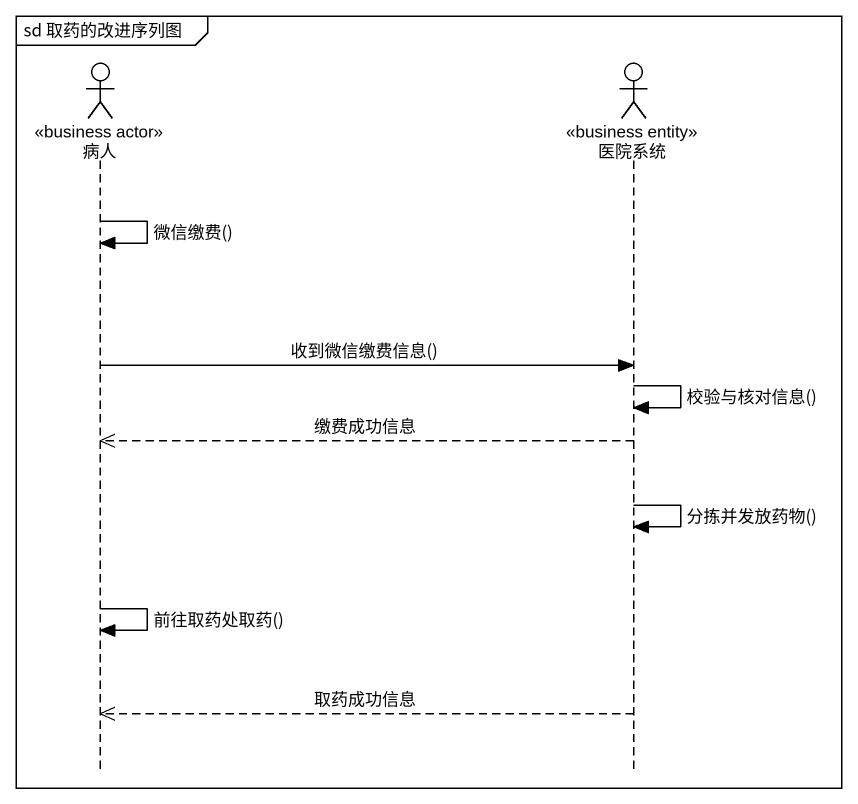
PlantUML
@startuml
mainframe sd 取药的改进序列图
hide footbox
actor 病人 <<business actor>>
actor 医院系统 <<business entity>>

病人 -> 病人 : 微信缴费()
病人 -> 医院系统 : 收到微信缴费信息()
医院系统 -> 医院系统 : 校验与核对信息()
医院系统 -->> 病人 : 缴费成功信息
医院系统 -> 医院系统 : 分拣并发放药物()
病人 -> 病人 : 前往取药处取药()
医院系统 -->> 病人 : 取药成功信息
@enduml
